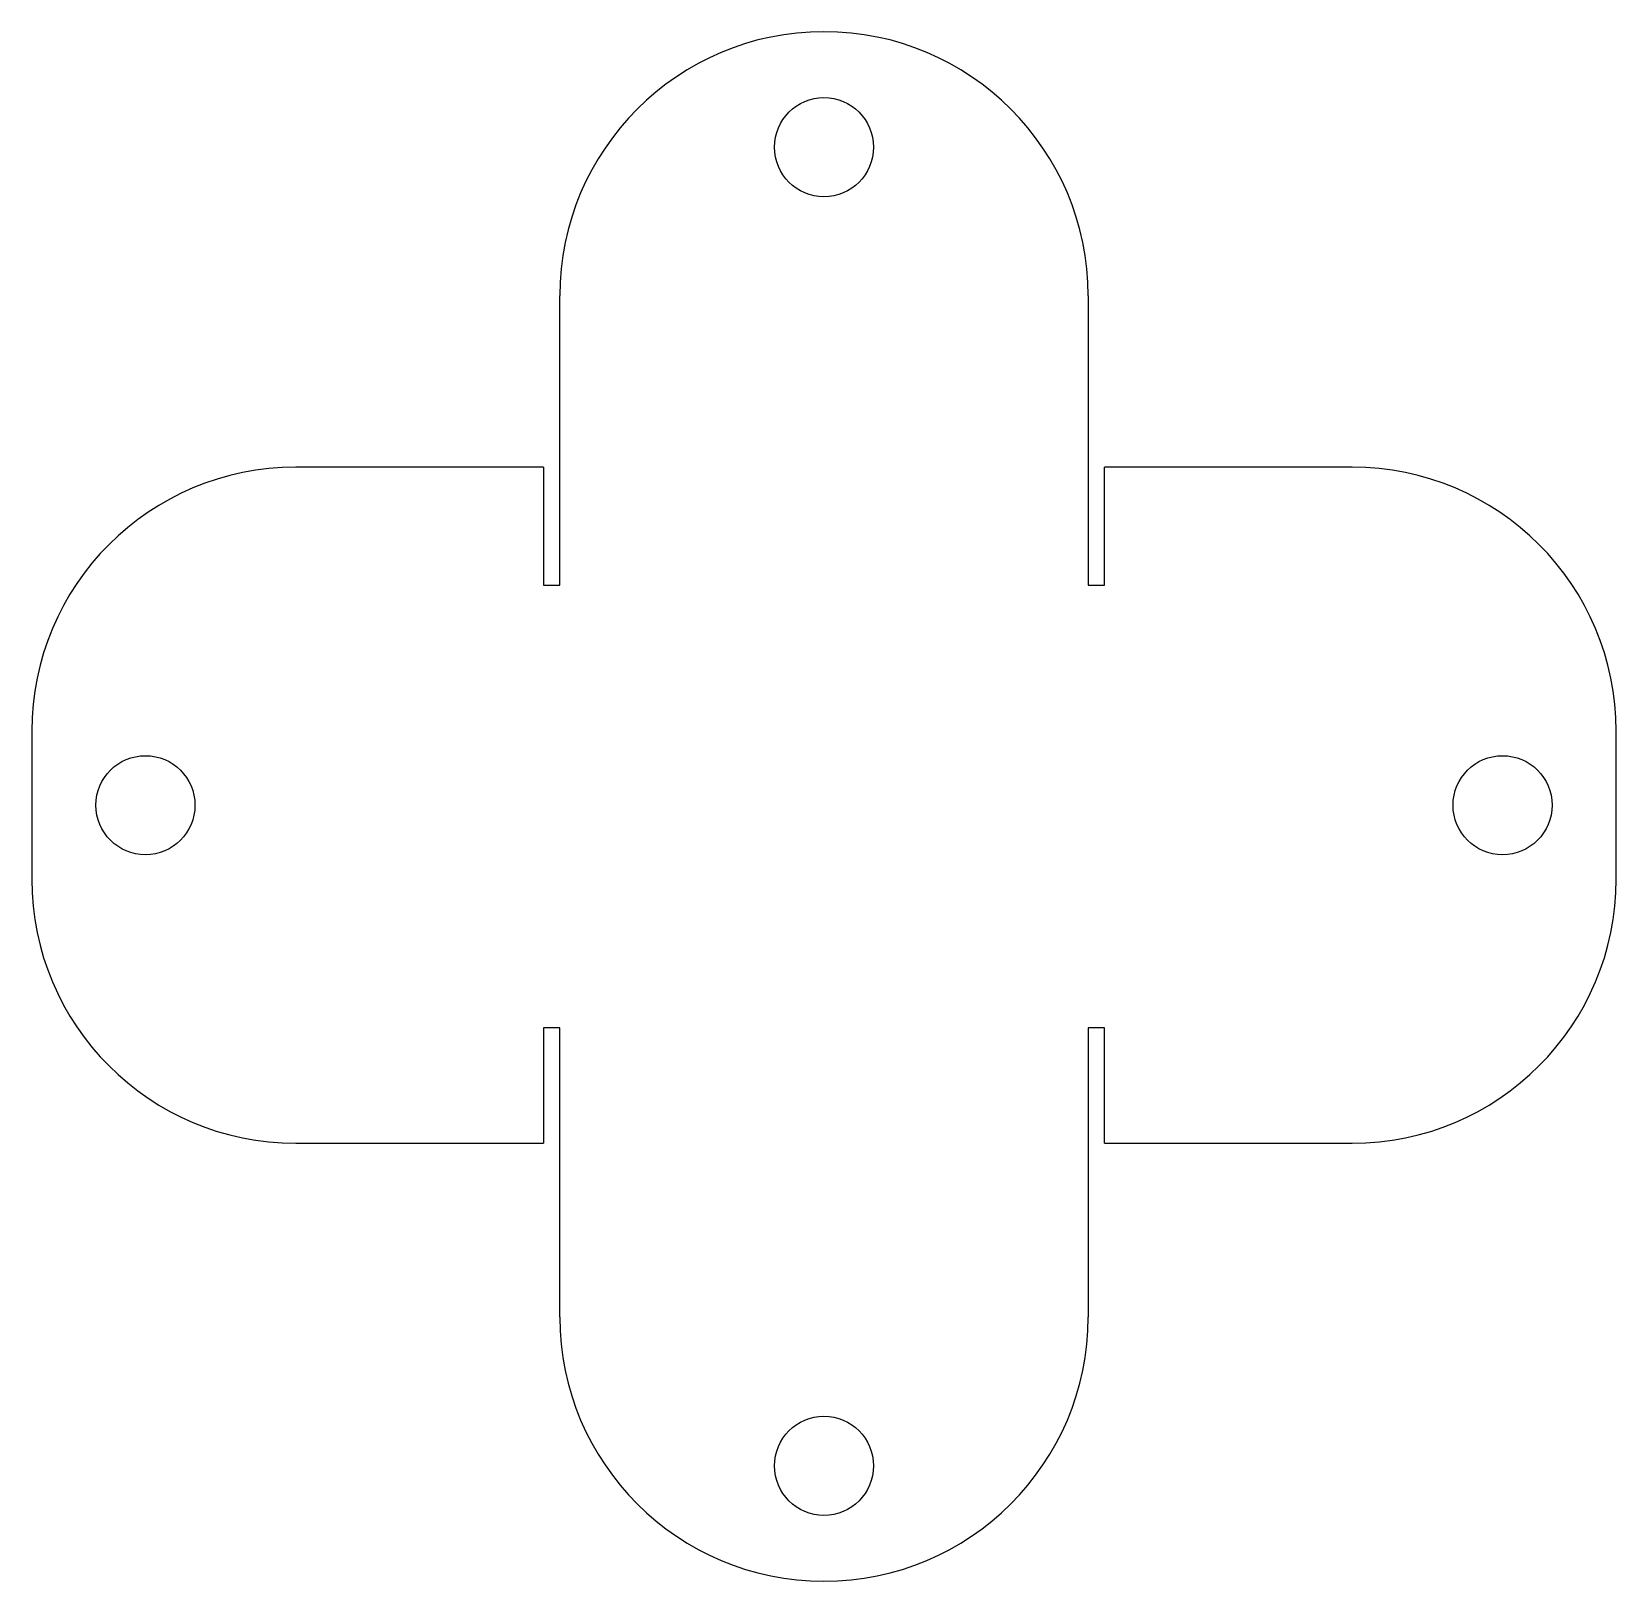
# Model space of a CAD drawing. Header units: inches. Extents: x -2.58 to 3.42, y -3.01 to 2.85.
import ezdxf

# ---------------------------------------------------------------- set-up
doc = ezdxf.new("R2010")
doc.units = ezdxf.units.IN
doc.header["$MEASUREMENT"] = 0

msp = doc.modelspace()

# ---------------------------------------------------------------- linework, layer by layer
at = {"color": 7, "linetype": 'Continuous', "lineweight": 25}
for p, q in [((-0.5812, 0.7584), (-0.5812, 1.8547)), ((1.4188, 1.8547), (1.4188, 0.7584)), ((-0.6437, 1.2059), (-1.5812, 1.2059)), ((-0.6437, 1.2059), (-0.6437, 0.7584)), ((2.4188, 1.2059), (1.4813, 1.2059)), ((1.4813, 0.7584), (1.4813, 1.2059)), ((-0.6437, 0.7584), (-0.5812, 0.7584)), ((1.4188, 0.7584), (1.4813, 0.7584)), ((-2.5812, 0.2059), (-2.5812, -0.3541)), ((3.4188, -0.3541), (3.4188, 0.2059)), ((-0.6437, -0.9166), (-0.6437, -1.3541)), ((-0.5812, -0.9166), (-0.6437, -0.9166)), ((-0.5812, -2.0128), (-0.5812, -0.9166)), ((1.4188, -0.9166), (1.4188, -2.0128)), ((1.4813, -0.9166), (1.4188, -0.9166)), ((1.4813, -1.3541), (1.4813, -0.9166)), ((-1.5812, -1.3541), (-0.6437, -1.3541)), ((1.4813, -1.3541), (2.4188, -1.3541))]:
    msp.add_line(p, q, dxfattribs=at)
for centre in [(0.4188, 2.4174), (-2.1505, -0.0741), (2.9881, -0.0741), (0.4188, -2.5755)]:
    msp.add_circle(centre, 0.1875, dxfattribs=at)
for centre, start, end in [((0.4188, 1.8547), 0, 180), ((-1.5812, 0.2059), 90, 180), ((2.4188, 0.2059), 0, 90), ((-1.5812, -0.3541), 180, 270), ((2.4188, -0.3541), 270, 0), ((0.4188, -2.0128), 180, 0)]:
    msp.add_arc(centre, 1, start, end, dxfattribs=at)

doc.saveas('drawing.dxf')
